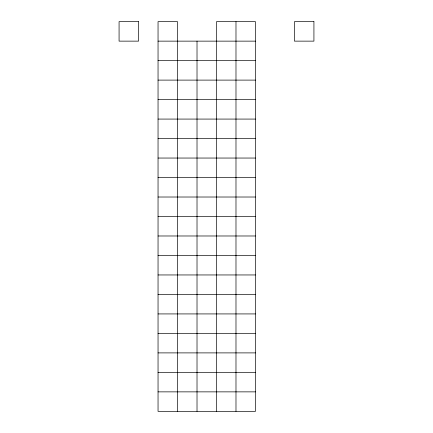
<?xml version="1.0" encoding="UTF-8"?>
<svg xmlns="http://www.w3.org/2000/svg" width="433" height="433" viewBox="0 0 433 433"><rect width="100%" height="100%" fill="white"/><g stroke="black" fill="none" stroke-linecap="round" stroke-linejoin="round"><path stroke-width="0.65" d="M158.045 41.135L255.47 41.135M158.045 60.62L255.47 60.62M158.045 80.105L255.47 80.105M158.045 99.59L255.47 99.59M158.045 119.075L255.47 119.075M158.045 138.56L255.47 138.56M158.045 158.045L255.47 158.045M158.045 177.53L255.47 177.53M158.045 197.015L255.47 197.015M158.045 216.5L255.47 216.5M158.045 235.985L255.47 235.985M158.045 255.47L255.47 255.47M158.045 274.955L255.47 274.955M158.045 294.44L255.47 294.44M158.045 313.925L255.47 313.925M158.045 333.41L255.47 333.41M158.045 352.895L255.47 352.895M158.045 372.38L255.47 372.38M158.045 391.865L255.47 391.865M235.985 21.65L235.985 411.35M216.5 411.35L216.5 21.65L255.47 21.65L255.47 411.35L158.045 411.35L158.045 21.65L177.53 21.65L177.53 411.35M197.015 41.135L197.015 411.35M138.56 21.65L119.075 21.65L119.075 41.135L138.56 41.135L138.56 21.65M313.925 21.65L294.44 21.65L294.44 41.135L313.925 41.135L313.925 21.65"/></g></svg>
